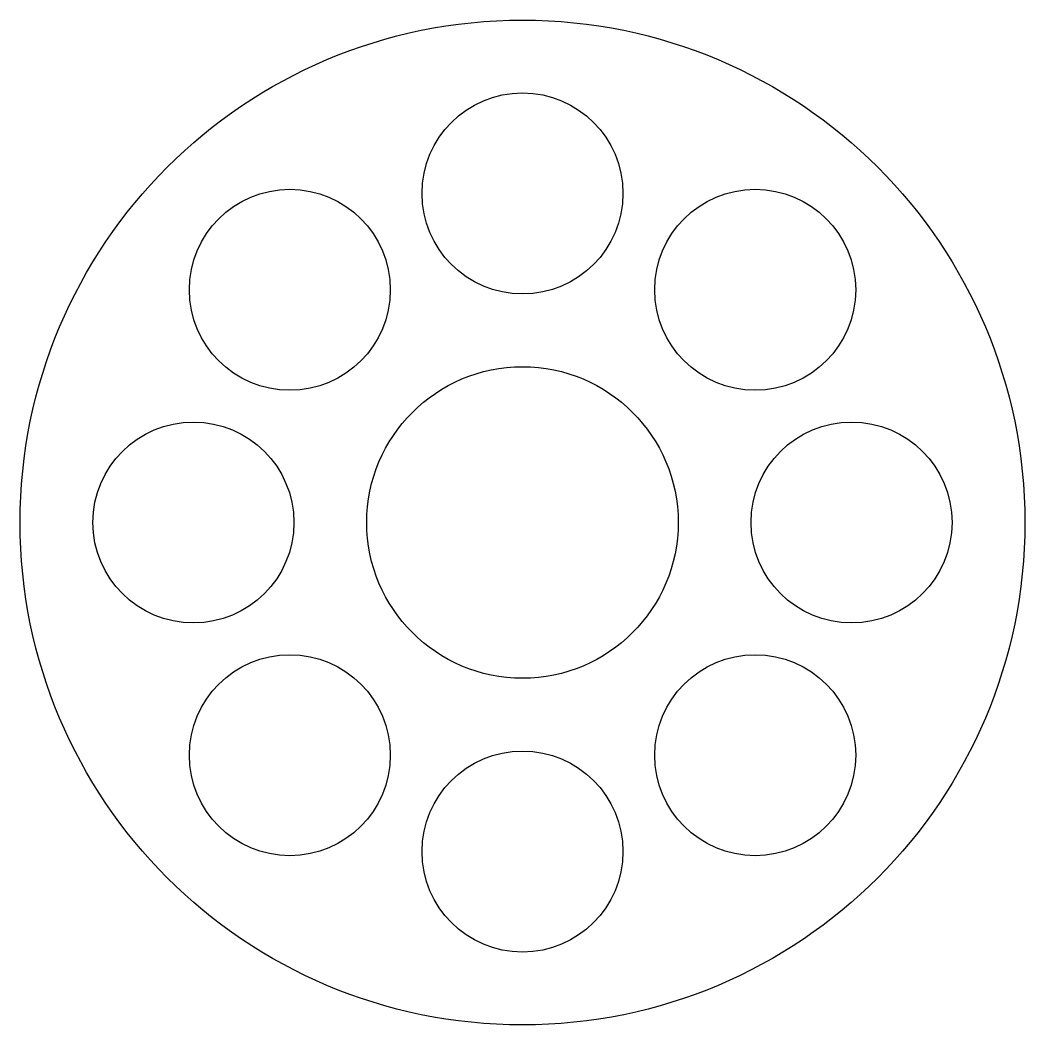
# Model space of a CAD drawing. Header units: inches. Extents: x 10.5 to 30.5, y 2.9 to 22.9.
import ezdxf

# ---------------------------------------------------------------- set-up
doc = ezdxf.new("R2010")
doc.units = ezdxf.units.IN
doc.header["$MEASUREMENT"] = 0

# ---------------------------------------------------------------- blocks, each defined once
blk = doc.blocks.new('*U4')
blk.add_circle((0, 0), 2)
blk = doc.blocks.new('*U5')
at = {"color": 0, "linetype": 'ByBlock', "lineweight": -2, "transparency": 16777216}
for p, rotation in [((20.482, 19.403), 90), ((15.851, 17.485), 135), ((25.114, 17.485), 45), ((13.932, 12.853), 180), ((15.851, 8.221), 225.0000000000001), ((25.114, 8.221), 315), ((20.482, 6.303), 270)]:
    blk.add_blockref('*U4', p, dxfattribs=dict(at, rotation=rotation))
blk.add_blockref('*U4', (27.032, 12.853), dxfattribs=at)

msp = doc.modelspace()

# ---------------------------------------------------------------- linework, layer by layer
for radius in [10, 3.1]:
    msp.add_circle((20.482, 12.853), radius)

# ---------------------------------------------------------------- block references
msp.add_blockref('*U5', (0, 0))

doc.saveas('drawing.dxf')
